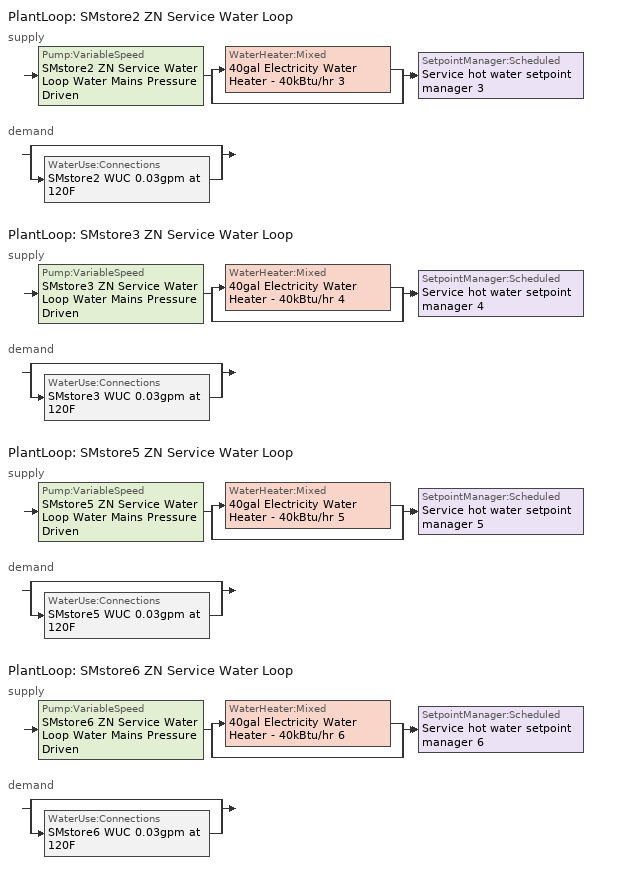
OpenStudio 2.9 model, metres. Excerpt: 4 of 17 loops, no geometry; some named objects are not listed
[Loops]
PlantLoop 'SMstore2 ZN Service Water Loop'
 supply: Pump:VariableSpeed 'SMstore2 ZN Service Water Loop Water Mains Pressure Driven' > split
  | WaterHeater:Mixed '40gal Electricity Water Heater - 40kBtu/hr 3'
  | bypass
  join > SetpointManager:Scheduled 'Service hot water setpoint manager 3'
 demand: split
  | bypass
  | WaterUse:Connections 'SMstore2 WUC 0.03gpm at 120F'
PlantLoop 'SMstore3 ZN Service Water Loop'
 supply: Pump:VariableSpeed 'SMstore3 ZN Service Water Loop Water Mains Pressure Driven' > split
  | WaterHeater:Mixed '40gal Electricity Water Heater - 40kBtu/hr 4'
  | bypass
  join > SetpointManager:Scheduled 'Service hot water setpoint manager 4'
 demand: split
  | bypass
  | WaterUse:Connections 'SMstore3 WUC 0.03gpm at 120F'
PlantLoop 'SMstore5 ZN Service Water Loop'
 supply: Pump:VariableSpeed 'SMstore5 ZN Service Water Loop Water Mains Pressure Driven' > split
  | WaterHeater:Mixed '40gal Electricity Water Heater - 40kBtu/hr 5'
  | bypass
  join > SetpointManager:Scheduled 'Service hot water setpoint manager 5'
 demand: split
  | bypass
  | WaterUse:Connections 'SMstore5 WUC 0.03gpm at 120F'
PlantLoop 'SMstore6 ZN Service Water Loop'
 supply: Pump:VariableSpeed 'SMstore6 ZN Service Water Loop Water Mains Pressure Driven' > split
  | WaterHeater:Mixed '40gal Electricity Water Heater - 40kBtu/hr 6'
  | bypass
  join > SetpointManager:Scheduled 'Service hot water setpoint manager 6'
 demand: split
  | bypass
  | WaterUse:Connections 'SMstore6 WUC 0.03gpm at 120F'
[PlantLoop] Glycol Concentration=0; Maximum Loop Temperature {C}=60; Minimum Loop Temperature {C}=10; Plant Loop Volume {m3}=Autocalculate; Load Distribution Scheme=Optimal
SMstore2 ZN Service Water Loop; SMstore3 ZN Service Water Loop; SMstore5 ZN Service Water Loop; SMstore6 ZN Service Water Loop
[Sizing:Plant] Loop Type=Heating; Design Loop Exit Temperature {C}=60; Loop Design Temperature Difference {deltaC}=5; Sizing Option=NonCoincident; Zone Timesteps in Averaging Window=1; Coincident Sizing Factor Mode=None
SMstore2 ZN Service Water Loop; SMstore3 ZN Service Water Loop; SMstore5 ZN Service Water Loop; SMstore6 ZN Service Water Loop
[SetpointManager:Scheduled] Control Variable=Temperature
Name | Schedule
Service hot water setpoint manager 3 | Service Water Loop Temp - 140F 3
Service hot water setpoint manager 4 | Service Water Loop Temp - 140F 4
Service hot water setpoint manager 5 | Service Water Loop Temp - 140F 5
Service hot water setpoint manager 6 | Service Water Loop Temp - 140F 6
[Pump:VariableSpeed] Rated Pump Head {Pa}=0.001; Motor Efficiency=1; Pump Control Type=Continuous; Skin Loss Radiative Fraction=0.5; Design Power Sizing Method=PowerPerFlowPerPressure; Design Electric Power per Unit Flow Rate {W/(m3/s)}=348701.1; Design Shaft Power per Unit Flow Rate per Unit Head {W-s/m3-Pa}=1.28205; Design Minimum Flow Rate Fraction=0
SMstore2 ZN Service Water Loop Water Mains Pressure Driven; SMstore3 ZN Service Water Loop Water Mains Pressure Driven; SMstore5 ZN Service Water Loop Water Mains Pressure Driven; SMstore6 ZN Service Water Loop Water Mains Pressure Driven
[WaterHeater:Mixed] Tank Volume {m3}=0.151416; Deadband Temperature Difference {deltaC}=2; Maximum Temperature Limit {C}=60; Heater Control Type=Cycle; Heater Maximum Capacity {W}=11722.8; Heater Fuel Type=Electricity; Heater Thermal Efficiency=1; Off Cycle Parasitic Fuel Consumption Rate {W}=173; Off Cycle Parasitic Fuel Type=Electricity; Off Cycle Parasitic Heat Fraction to Tank=0.8; On Cycle Parasitic Fuel Consumption Rate {W}=173; On Cycle Parasitic Fuel Type=Electricity; Ambient Temperature Indicator=ThermalZone; Off Cycle Loss Coefficient to Ambient Temperature {W/K}=1.053; On Cycle Loss Coefficient to Ambient Temperature {W/K}=1.053; Use Side Effectiveness=1; Source Side Effectiveness=1; Use Side Design Flow Rate {m3/s}=autosize; Source Side Design Flow Rate {m3/s}=autosize; Indirect Water Heating Recovery Time {hr}=1.5; Source Side Flow Control Mode=IndirectHeatPrimarySetpoint
Name | Setpoint Temperature Schedule | Ambient Temperature Thermal Zone
40gal Electricity Water Heater - 40kBtu/hr 3 | Service Water Loop Temp - 140F 3 | SMstore2 ZN
40gal Electricity Water Heater - 40kBtu/hr 4 | Service Water Loop Temp - 140F 4 | SMstore3 ZN
40gal Electricity Water Heater - 40kBtu/hr 5 | Service Water Loop Temp - 140F 5 | SMstore5 ZN
40gal Electricity Water Heater - 40kBtu/hr 6 | Service Water Loop Temp - 140F 6 | SMstore6 ZN
[WaterUse:Connections]
Name | Water Use Equipment Name 1
SMstore2 WUC 0.03gpm at 120F | SMstore2 Service Water Use 0.03gpm at 120F
SMstore3 WUC 0.03gpm at 120F | SMstore3 Service Water Use 0.03gpm at 120F
SMstore5 WUC 0.03gpm at 120F | SMstore5 Service Water Use 0.03gpm at 120F
SMstore6 WUC 0.03gpm at 120F | SMstore6 Service Water Use 0.03gpm at 120F
[WaterUse:Equipment:Definition] Peak Flow Rate {m3/s}=1.89271e-06; Sensible Fraction Schedule=Fraction Sensible - 0.2; Latent Fraction Schedule=Fraction Latent - 0.05
Name | Target Temperature Schedule
Main Service Water Use Def 0.03gpm 3 | Mixed Water At Faucet Temp - 120F 3
Main Service Water Use Def 0.03gpm 4 | Mixed Water At Faucet Temp - 120F 4
Main Service Water Use Def 0.03gpm 5 | Mixed Water At Faucet Temp - 120F 5
Main Service Water Use Def 0.03gpm 6 | Mixed Water At Faucet Temp - 120F 6
[WaterUse:Equipment]
Name | Water Use Equipment Definition | Space | Flow Rate Fraction Schedule
SMstore2 Service Water Use 0.03gpm at 120F | Main Service Water Use Def 0.03gpm 3 | SMstore2 | RetailStripmall Type2_SWH_SCH
SMstore3 Service Water Use 0.03gpm at 120F | Main Service Water Use Def 0.03gpm 4 | SMstore3 | RetailStripmall Type2_SWH_SCH
SMstore5 Service Water Use 0.03gpm at 120F | Main Service Water Use Def 0.03gpm 5 | SMstore5 | RetailStripmall Type3_SWH_SCH
SMstore6 Service Water Use 0.03gpm at 120F | Main Service Water Use Def 0.03gpm 6 | SMstore6 | RetailStripmall Type3_SWH_SCH
[Schedule:Ruleset]
Fraction Sensible - 0.2: Default Day Schedule=Fraction Sensible - 0.2 Default
Fraction Latent - 0.05: Default Day Schedule=Fraction Latent - 0.05 Default
RetailStripmall Type3_SWH_SCH: Default Day Schedule=RetailStripmall Type3_SWH_SCH Default; Summer Design Day Schedule=RetailStripmall Type3_SWH_SCH Summer Design Day; Winter Design Day Schedule=RetailStripmall Type3_SWH_SCH Winter Design Day
Service Water Loop Temp - 140F 3: Default Day Schedule=Service Water Loop Temp - 140F Default 3
Mixed Water At Faucet Temp - 120F 3: Default Day Schedule=Mixed Water At Faucet Temp - 120F Default 3
RetailStripmall Type2_SWH_SCH: Default Day Schedule=RetailStripmall Type2_SWH_SCH Default; Summer Design Day Schedule=RetailStripmall Type2_SWH_SCH Summer Design Day; Winter Design Day Schedule=RetailStripmall Type2_SWH_SCH Winter Design Day
Service Water Loop Temp - 140F 4: Default Day Schedule=Service Water Loop Temp - 140F Default 4
Mixed Water At Faucet Temp - 120F 4: Default Day Schedule=Mixed Water At Faucet Temp - 120F Default 4
Service Water Loop Temp - 140F 5: Default Day Schedule=Service Water Loop Temp - 140F Default 5
Mixed Water At Faucet Temp - 120F 5: Default Day Schedule=Mixed Water At Faucet Temp - 120F Default 5
Service Water Loop Temp - 140F 6: Default Day Schedule=Service Water Loop Temp - 140F Default 6
Mixed Water At Faucet Temp - 120F 6: Default Day Schedule=Mixed Water At Faucet Temp - 120F Default 6
[Schedule:Day]
Fraction Sensible - 0.2 Default: 24, 0, 0.2
Fraction Latent - 0.05 Default: 24, 0, 0.05
RetailStripmall Type3_SWH_SCH Default: 10, 0, 0, 11, 0, 0.12, 12, 0, 0.29, 13, 0, 0.31, 15, 0, 0.36, 16, 0, 0.34, 17, 0, 0.35, 18, 0, 0.37, 24, 0, 0
RetailStripmall Type3_SWH_SCH Summer Design Day; RetailStripmall Type3_SWH_SCH SmrDsn|Wkdy Day: 9, 0, 0, 10, 0, 0.15, 11, 0, 0.25, 12, 0, 0.41, 13, 0, 0.57, 14, 0, 0.62, 15, 0, 0.61, 16, 0, 0.5, 17, 0, 0.45, 18, 0, 0.46, 19, 0, 0.47, 20, 0, 0.42, 21, 0, 0.34, 24, 0, 0
RetailStripmall Type3_SWH_SCH Winter Design Day; RetailStripmall Type3_SWH_SCH WntrDsn|Sat Day: 9, 0, 0, 10, 0, 0.2, 11, 0, 0.27, 12, 0, 0.42, 13, 0, 0.54, 14, 0, 0.59, 15, 0, 0.6, 16, 0, 0.49, 17, 0, 0.48, 18, 0, 0.47, 19, 0, 0.46, 24, 0, 0
Service Water Loop Temp - 140F Default 3; Service Water Loop Temp - 140F Default 4; Service Water Loop Temp - 140F Default 5; Service Water Loop Temp - 140F Default 6: 24, 0, 60
Mixed Water At Faucet Temp - 120F Default 3; Mixed Water At Faucet Temp - 120F Default 4; Mixed Water At Faucet Temp - 120F Default 5; Mixed Water At Faucet Temp - 120F Default 6: 24, 0, 48.8889
RetailStripmall Type2_SWH_SCH Default: 9, 0, 0, 10, 0, 0.12, 11, 0, 0.14, 12, 0, 0.29, 13, 0, 0.33, 14, 0, 0.4, 15, 0, 0.36, 16, 0, 0.37, 17, 0, 0.35, 18, 0, 0.37, 24, 0, 0
RetailStripmall Type2_SWH_SCH Summer Design Day; RetailStripmall Type2_SWH_SCH SmrDsn|Wkdy Day: 8, 0, 0, 9, 0, 0.15, 10, 0, 0.23, 11, 0, 0.32, 12, 0, 0.41, 13, 0, 0.57, 14, 0, 0.62, 15, 0, 0.61, 16, 0, 0.5, 17, 0, 0.45, 18, 0, 0.46, 19, 0, 0.47, 20, 0, 0.42, 21, 0, 0.34, 24, 0, 0
RetailStripmall Type2_SWH_SCH Winter Design Day; RetailStripmall Type2_SWH_SCH WntrDsn|Sat Day: 8, 0, 0, 9, 0, 0.2, 10, 0, 0.24, 11, 0, 0.27, 12, 0, 0.42, 13, 0, 0.54, 14, 0, 0.62, 15, 0, 0.6, 16, 0, 0.5, 17, 0, 0.48, 18, 0, 0.47, 19, 0, 0.34, 24, 0, 0
[Schedule:Rule] Date Specification Type=DateRange; Start Month=1; Start Day=1; End Month=12; End Day=31
Name | Schedule Ruleset | Rule Order | Day Schedule | Apply Monday | Apply Tuesday | Apply Wednesday | Apply Thursday | Apply Friday | Apply Saturday
Schedule Rule 44 | RetailStripmall Type3_SWH_SCH | 1 | RetailStripmall Type3_SWH_SCH SmrDsn|Wkdy Day | Yes | Yes | Yes | Yes | Yes
Schedule Rule 45 | RetailStripmall Type3_SWH_SCH | 0 | RetailStripmall Type3_SWH_SCH WntrDsn|Sat Day |  |  |  |  |  | Yes
Schedule Rule 46 | RetailStripmall Type2_SWH_SCH | 1 | RetailStripmall Type2_SWH_SCH SmrDsn|Wkdy Day | Yes | Yes | Yes | Yes | Yes
Schedule Rule 47 | RetailStripmall Type2_SWH_SCH | 0 | RetailStripmall Type2_SWH_SCH WntrDsn|Sat Day |  |  |  |  |  | Yes
